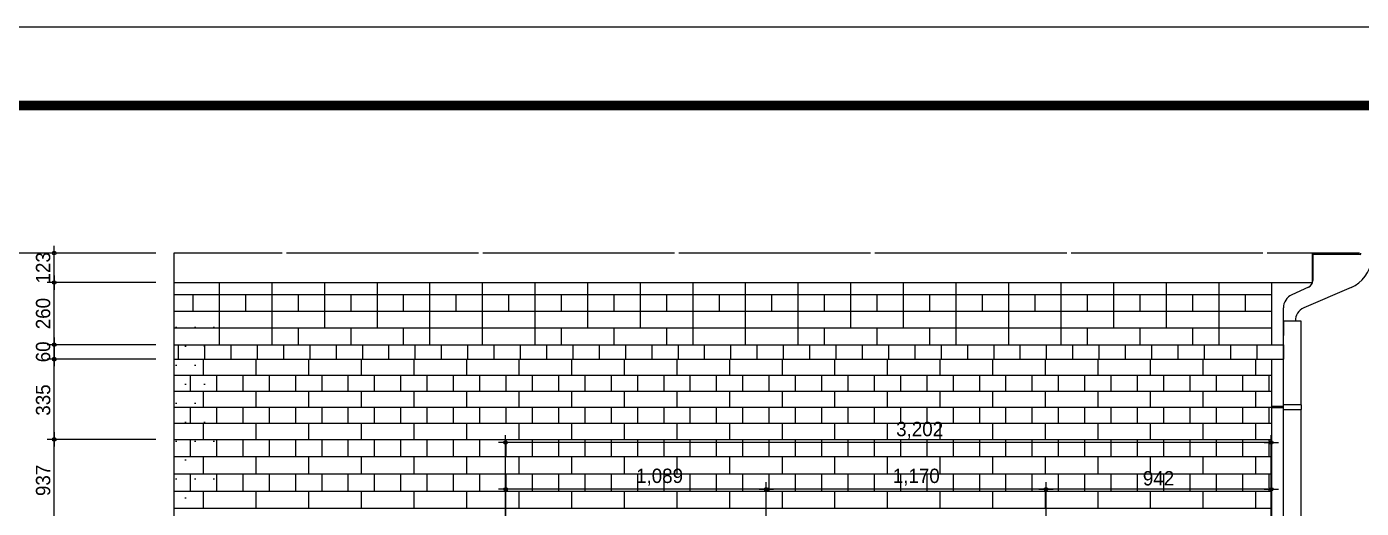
# Model space of a CAD drawing. Extents: x 194806 to 207421, y -159029 to -150119.
# Drawn here: x 197634 to 203214, y -152133 to -150119 of the extents above; entities that cross this region are included whole.
import ezdxf

# ---------------------------------------------------------------- set-up
doc = ezdxf.new("R2010")
doc.units = 0
doc.header["$LTSCALE"] = 50
doc.header["$MEASUREMENT"] = 0
doc.header["$PDMODE"] = 35
doc.header["$PDSIZE"] = -10
doc.layers.get('0').update_dxf_attribs({"linetype": 'CONTINUOUS'})
doc.layers.get('DEFPOINTS').update_dxf_attribs({"linetype": 'CONTINUOUS'})
for name, color, linetype in [('COR', 4, 'CONTINUOUS'), ('DIM', 7, 'CONTINUOUS'), ('ele-3', 6, 'CONTINUOUS'), ('FIN', 5, 'CONTINUOUS'), ('h', 5, 'CONTINUOUS'), ('HAT', 5, 'CONTINUOUS'), ('HATCH', 5, 'CONTINUOUS'), ('W-1', 3, 'CONTINUOUS'), ('WAL', 3, 'CONTINUOUS'), ('WID', 4, 'CONTINUOUS')]:
    doc.layers.add(name, color=color, linetype=linetype)
doc.styles.add('현창', font='HYWULM_0.TTF')
doc.dimstyles.new('ISO-25', dxfattribs={"dimscale": 20, "dimtxt": 4, "dimasz": 1, "dimexe": 2, "dimexo": 5, "dimtad": 1, "dimlunit": 6, "dimtxsty": '현창', "dimblk": 'DIMDOT', "dimcen": 2.5, "dimadec": 0, "dimazin": 0, "dimtfac": 1, "dimtmove": 0, "dimatfit": 3, "dimldrblk": 'DIMDOT', "dimfxl": 1, "dimarcsym": 0})

# ---------------------------------------------------------------- blocks, each defined once
blk = doc.blocks.new('20')
at = {"layer": 'COR', "linetype": 'Continuous', "const_width": 270}
blk.add_lwpolyline([(230424, -2398), (230424, -57398), (308324, -57398), (308324, -2398)], close=True, dxfattribs=at)
at = {"layer": 'HAT'}
blk.add_line((226424, -198), (310524, -198), dxfattribs=at)
blk = doc.blocks.new('DIMDOT')
at = {"linetype": 'Continuous'}
blk.add_line((-2, 0), (2, 0), dxfattribs=at)
for radius in [0.5, 0.25]:
    blk.add_circle((0, 0), radius, dxfattribs=at)
blk = doc.blocks.new('*D2')
at = {"color": 0, "lineweight": -2}
for p, q in [((198173.4, -151065.9), (197718.8, -151065.9)), ((197748.8, -151173.9), (197748.8, -151080.9)), ((198173.4, -151188.9), (197718.8, -151188.9))]:
    blk.add_line(p, q, dxfattribs=at)
at = {"layer": 'DEFPOINTS', "color": 0}
for p in [(197748.8, -151065.9), (198248.4, -151065.9), (198248.4, -151188.9)]:
    blk.add_point(p, dxfattribs=at)
at = {"color": 0, "lineweight": -2, "xscale": 15, "yscale": 15, "zscale": 15}
for p, rotation in [((197748.8, -151065.9), 90), ((197748.8, -151188.9), 270)]:
    blk.add_blockref('DIMDOT', p, dxfattribs=dict(at, rotation=rotation))
at = {"color": 0, "insert": (197702.6, -151127.4), "char_height": 60, "attachment_point": 5, "rotation": 90, "style": '현창'}
blk.add_mtext('123', dxfattribs=at)
blk = doc.blocks.new('*D3')
at = {"color": 0, "lineweight": -2}
for p, q in [((198173.4, -151188.9), (197718.8, -151188.9)), ((197748.8, -151433.9), (197748.8, -151203.9)), ((198173.4, -151448.9), (197718.8, -151448.9))]:
    blk.add_line(p, q, dxfattribs=at)
at = {"layer": 'DEFPOINTS', "color": 0}
for p in [(197748.8, -151188.9), (198248.4, -151188.9), (198248.4, -151448.9)]:
    blk.add_point(p, dxfattribs=at)
at = {"color": 0, "lineweight": -2, "xscale": 15, "yscale": 15, "zscale": 15}
for p, rotation in [((197748.8, -151188.9), 90), ((197748.8, -151448.9), 270)]:
    blk.add_blockref('DIMDOT', p, dxfattribs=dict(at, rotation=rotation))
at = {"color": 0, "insert": (197702.6, -151318.9), "char_height": 60, "attachment_point": 5, "rotation": 90, "style": '현창'}
blk.add_mtext('260', dxfattribs=at)
blk = doc.blocks.new('*D4')
at = {"color": 0, "lineweight": -2}
for p, q in [((198173.4, -151448.9), (197718.8, -151448.9)), ((198173.4, -151508.9), (197718.8, -151508.9)), ((197748.8, -151493.9), (197748.8, -151463.9))]:
    blk.add_line(p, q, dxfattribs=at)
at = {"layer": 'DEFPOINTS', "color": 0}
for p in [(197748.8, -151448.9), (198248.4, -151448.9), (198248.4, -151508.9)]:
    blk.add_point(p, dxfattribs=at)
at = {"color": 0, "lineweight": -2, "xscale": 15, "yscale": 15, "zscale": 15}
for p, rotation in [((197748.8, -151448.9), 90), ((197748.8, -151508.9), 270)]:
    blk.add_blockref('DIMDOT', p, dxfattribs=dict(at, rotation=rotation))
at = {"color": 0, "insert": (197702.6, -151478.9), "char_height": 60, "attachment_point": 5, "rotation": 90, "style": '현창'}
blk.add_mtext('60', dxfattribs=at)
blk = doc.blocks.new('*D5')
at = {"color": 0, "lineweight": -2}
for p, q in [((198173.4, -151509.8), (197718.8, -151509.8)), ((197748.8, -151829.8), (197748.8, -151524.8)), ((198173.4, -151844.8), (197718.8, -151844.8))]:
    blk.add_line(p, q, dxfattribs=at)
at = {"layer": 'DEFPOINTS', "color": 0}
for p in [(197748.8, -151509.8), (198248.4, -151509.8), (198248.4, -151844.8)]:
    blk.add_point(p, dxfattribs=at)
at = {"color": 0, "lineweight": -2, "xscale": 15, "yscale": 15, "zscale": 15}
for p, rotation in [((197748.8, -151509.8), 90), ((197748.8, -151844.8), 270)]:
    blk.add_blockref('DIMDOT', p, dxfattribs=dict(at, rotation=rotation))
at = {"color": 0, "insert": (197702.6, -151680.5), "char_height": 60, "attachment_point": 5, "rotation": 90, "style": '현창'}
blk.add_mtext('335', dxfattribs=at)
blk = doc.blocks.new('*D6')
at = {"color": 0, "lineweight": -2}
for p, q in [((198173.4, -151845.3), (197718.8, -151845.3)), ((197748.8, -152767.3), (197748.8, -151860.3)), ((198173.4, -152782.3), (197718.8, -152782.3))]:
    blk.add_line(p, q, dxfattribs=at)
at = {"layer": 'DEFPOINTS', "color": 0}
for p in [(197748.8, -151845.3), (198248.4, -151845.3), (198248.4, -152782.3)]:
    blk.add_point(p, dxfattribs=at)
at = {"color": 0, "lineweight": -2, "xscale": 15, "yscale": 15, "zscale": 15}
for p, rotation in [((197748.8, -151845.3), 90), ((197748.8, -152782.3), 270)]:
    blk.add_blockref('DIMDOT', p, dxfattribs=dict(at, rotation=rotation))
at = {"color": 0, "insert": (197702.6, -152016.5), "char_height": 60, "attachment_point": 5, "rotation": 90, "style": '현창'}
blk.add_mtext('937', dxfattribs=at)
blk = doc.blocks.new('*D14')
at = {"color": 0, "lineweight": -2}
for p, q in [((200726.2, -152707.3), (200726.2, -152023.8)), ((201881.2, -152053.8), (200741.2, -152053.8)), ((201896.2, -152707.3), (201896.2, -152023.8))]:
    blk.add_line(p, q, dxfattribs=at)
at = {"layer": 'DEFPOINTS', "color": 0}
for p in [(200726.2, -152053.8), (200726.2, -152782.3), (201896.2, -152782.3)]:
    blk.add_point(p, dxfattribs=at)
at = {"color": 0, "lineweight": -2, "xscale": 15, "yscale": 15, "zscale": 15, "rotation": 180}
blk.add_blockref('DIMDOT', (200726.2, -152053.8), dxfattribs=at)
at = {"color": 0, "lineweight": -2, "xscale": 15, "yscale": 15, "zscale": 15}
blk.add_blockref('DIMDOT', (201896.2, -152053.8), dxfattribs=at)
at = {"color": 0, "insert": (201353.5, -152003), "char_height": 60, "attachment_point": 5, "style": '현창'}
blk.add_mtext('1,170', dxfattribs=at)
blk = doc.blocks.new('*D30')
at = {"color": 0, "lineweight": -2}
for p, q in [((199637, -152707.3), (199637, -152023.8)), ((200711, -152053.8), (199652, -152053.8)), ((200726, -152707.3), (200726, -152023.8))]:
    blk.add_line(p, q, dxfattribs=at)
at = {"layer": 'DEFPOINTS', "color": 0}
for p in [(199637, -152053.8), (199637, -152782.3), (200726, -152782.3)]:
    blk.add_point(p, dxfattribs=at)
at = {"color": 0, "lineweight": -2, "xscale": 15, "yscale": 15, "zscale": 15, "rotation": 180}
blk.add_blockref('DIMDOT', (199637, -152053.8), dxfattribs=at)
at = {"color": 0, "lineweight": -2, "xscale": 15, "yscale": 15, "zscale": 15}
blk.add_blockref('DIMDOT', (200726, -152053.8), dxfattribs=at)
at = {"color": 0, "insert": (200280.1, -152003), "char_height": 60, "attachment_point": 5, "style": '현창'}
blk.add_mtext('1,089', dxfattribs=at)
blk = doc.blocks.new('*D31')
at = {"color": 0, "lineweight": -2}
for p, q in [((201896.2, -152707.3), (201896.2, -152023.8)), ((202823.2, -152053.8), (201911.2, -152053.8)), ((202838.2, -152707.3), (202838.2, -152023.8))]:
    blk.add_line(p, q, dxfattribs=at)
at = {"layer": 'DEFPOINTS', "color": 0}
for p in [(201896.2, -152053.8), (201896.2, -152782.3), (202838.2, -152782.3)]:
    blk.add_point(p, dxfattribs=at)
at = {"color": 0, "lineweight": -2, "xscale": 15, "yscale": 15, "zscale": 15, "rotation": 180}
blk.add_blockref('DIMDOT', (201896.2, -152053.8), dxfattribs=at)
at = {"color": 0, "lineweight": -2, "xscale": 15, "yscale": 15, "zscale": 15}
blk.add_blockref('DIMDOT', (202838.2, -152053.8), dxfattribs=at)
at = {"color": 0, "insert": (202366.5, -152008.1), "char_height": 60, "attachment_point": 5, "style": '현창'}
blk.add_mtext('942', dxfattribs=at)
blk = doc.blocks.new('*D48')
at = {"color": 0, "lineweight": -2}
for p, q in [((198173.4, -151065.9), (197420, -151065.9)), ((197450, -157849.9), (197450, -151080.9)), ((198474.8, -157864.9), (197420, -157864.9))]:
    blk.add_line(p, q, dxfattribs=at)
at = {"layer": 'DEFPOINTS', "color": 0}
for p in [(197450, -151065.9), (198248.4, -151065.9), (198549.8, -157864.9)]:
    blk.add_point(p, dxfattribs=at)
at = {"color": 0, "lineweight": -2, "xscale": 15, "yscale": 15, "zscale": 15}
for p, rotation in [((197450, -151065.9), 90), ((197450, -157864.9), 270)]:
    blk.add_blockref('DIMDOT', p, dxfattribs=dict(at, rotation=rotation))
at = {"color": 0, "insert": (197399.1, -154465.5), "char_height": 60, "attachment_point": 5, "rotation": 90, "style": '현창'}
blk.add_mtext('6,799', dxfattribs=at)
blk = doc.blocks.new('*D49')
at = {"color": 0, "lineweight": -2}
for p, q in [((199636.2, -152707.3), (199636.2, -151828)), ((202838.2, -152707.3), (202838.2, -151828)), ((202823.2, -151858), (199651.2, -151858))]:
    blk.add_line(p, q, dxfattribs=at)
at = {"layer": 'DEFPOINTS', "color": 0}
for p in [(199636.2, -151858), (199636.2, -152782.3), (202838.2, -152782.3)]:
    blk.add_point(p, dxfattribs=at)
at = {"color": 0, "lineweight": -2, "xscale": 15, "yscale": 15, "zscale": 15, "rotation": 180}
blk.add_blockref('DIMDOT', (199636.2, -151858), dxfattribs=at)
at = {"color": 0, "lineweight": -2, "xscale": 15, "yscale": 15, "zscale": 15}
blk.add_blockref('DIMDOT', (202838.2, -151858), dxfattribs=at)
at = {"color": 0, "insert": (201367.6, -151807.2), "char_height": 60, "attachment_point": 5, "style": '현창'}
blk.add_mtext('3,202', dxfattribs=at)

msp = doc.modelspace()

# ---------------------------------------------------------------- hatches: boundary and pattern name
at = {"layer": 'FIN'}
h = msp.add_hatch(dxfattribs=at)
h.set_pattern_fill('DOTS', color=256, scale=50, style=0)
h.set_pattern_definition([(0, (128368.4, 535456.28), (39.6875, 79.375), [0, -79.375])])
h.paths.add_polyline_path([(198538.651, -152710.157), (198373.651, -152710.157), (198373.651, -152638.048), (198318.651, -152638.048), (198318.651, -152565.938), (198373.651, -152565.938), (198373.651, -152493.829), (198318.651, -152493.829), (198318.651, -152421.719), (198373.651, -152421.719), (198373.651, -152349.61), (198318.651, -152349.61), (198318.651, -152277.501), (198226.151, -152277.501), (198226.151, -152205.391), (198318.651, -152205.391), (198318.651, -152133.282), (198226.151, -152133.282), (198226.151, -152061.173), (198226.151, -151989.063), (198226.151, -151916.954), (198226.151, -151844.844), (198226.151, -151777.652), (198226.151, -151349.928), (198218.651, -151349.928), (198221.592, -151308.881), (198328.651, -151308.881), (198438.651, -151308.881), (198438.651, -151378.881), (198438.651, -151448.881), (198378.651, -151448.881), (198378.651, -151508.881), (198373.651, -151508.881), (198373.651, -151576.074), (198428.651, -151576.074), (198428.651, -151643.266), (198373.651, -151643.266), (198373.651, -151710.459), (198428.651, -151710.459), (198428.651, -151777.652), (198373.651, -151777.652), (198373.651, -151844.844), (198428.651, -151844.844), (198428.651, -151916.954), (198373.651, -151916.954), (198373.651, -151989.063), (198428.651, -151989.063), (198428.651, -152061.173), (198373.651, -152061.173), (198373.651, -152133.282), (198428.651, -152133.282), (198428.651, -152205.391), (198538.651, -152205.391), (198593.651, -152205.391), (198593.651, -152277.501), (198538.651, -152277.501), (198538.651, -152349.61), (198593.651, -152349.61), (198593.651, -152421.719), (198538.651, -152421.719), (198538.651, -152493.829), (198593.651, -152493.829), (198593.651, -152565.938), (198538.651, -152565.938), (198538.651, -152638.048), (198593.651, -152638.048), (198593.651, -152710.157)])

# ---------------------------------------------------------------- linework, layer by layer
at = {"layer": 'DIM'}
msp.add_lwpolyline([(198248.391, -151065.57), (198248.391, -154566.874), (198148.391, -154606.874), (198348.391, -154606.874), (198248.391, -154646.874), (198248.391, -157996.25)], dxfattribs=at)
at = {"layer": 'ele-3'}
for p, q in [((198248.391, -151576.074), (202838.651, -151576.074)), ((198248.391, -151643.266), (202838.651, -151643.266)), ((198248.391, -151710.459), (202838.651, -151710.459)), ((198248.391, -151777.652), (202838.651, -151777.652)), ((198248.391, -151844.844), (202838.651, -151844.844))]:
    msp.add_line(p, q, dxfattribs=at)
for points in [[(198268.651, -151508.881), (198268.651, -151448.881)], [(198378.651, -151508.881), (198378.651, -151448.881)], [(198488.651, -151508.881), (198488.651, -151448.881)], [(198598.651, -151508.881), (198598.651, -151448.881)], [(198708.651, -151508.881), (198708.651, -151448.881)], [(198818.651, -151508.881), (198818.651, -151448.881)], [(198928.651, -151508.881), (198928.651, -151448.881)], [(199038.651, -151508.881), (199038.651, -151448.881)], [(199148.651, -151508.881), (199148.651, -151448.881)], [(199258.651, -151508.881), (199258.651, -151448.881)], [(199368.651, -151508.881), (199368.651, -151448.881)], [(199478.651, -151508.881), (199478.651, -151448.881)], [(199588.651, -151508.881), (199588.651, -151448.881)], [(199698.651, -151508.881), (199698.651, -151448.881)], [(199808.651, -151508.881), (199808.651, -151448.881)], [(199918.651, -151508.881), (199918.651, -151448.881)], [(200028.651, -151508.881), (200028.651, -151448.881)], [(200138.651, -151508.881), (200138.651, -151448.881)], [(200248.651, -151508.881), (200248.651, -151448.881)], [(200358.651, -151508.881), (200358.651, -151448.881)], [(200468.651, -151508.881), (200468.651, -151448.881)], [(200578.651, -151508.881), (200578.651, -151448.881)], [(200688.651, -151508.881), (200688.651, -151448.881)], [(200798.651, -151508.881), (200798.651, -151448.881)], [(200908.651, -151508.881), (200908.651, -151448.881)], [(201018.651, -151508.881), (201018.651, -151448.881)], [(201128.651, -151508.881), (201128.651, -151448.881)], [(201238.651, -151508.881), (201238.651, -151448.881)], [(201348.651, -151508.881), (201348.651, -151448.881)], [(201458.651, -151508.881), (201458.651, -151448.881)], [(201568.651, -151508.881), (201568.651, -151448.881)], [(201678.651, -151508.881), (201678.651, -151448.881)], [(201788.651, -151508.881), (201788.651, -151448.881)], [(201898.651, -151508.881), (201898.651, -151448.881)], [(202008.651, -151508.881), (202008.651, -151448.881)], [(202118.651, -151508.881), (202118.651, -151448.881)], [(202228.651, -151508.881), (202228.651, -151448.881)], [(202338.651, -151508.881), (202338.651, -151448.881)], [(202448.651, -151508.881), (202448.651, -151448.881)], [(202558.651, -151508.881), (202558.651, -151448.881)], [(202668.651, -151508.881), (202668.651, -151448.881)], [(202778.651, -151508.881), (202778.651, -151448.881)], [(198373.651, -151576.074), (198373.651, -151508.881)], [(198593.651, -151576.074), (198593.651, -151508.881)], [(198813.651, -151576.074), (198813.651, -151508.881)], [(199033.651, -151576.074), (199033.651, -151508.881)], [(199253.651, -151576.074), (199253.651, -151508.881)], [(199473.651, -151576.074), (199473.651, -151508.881)], [(199693.651, -151576.074), (199693.651, -151508.881)], [(199913.651, -151576.074), (199913.651, -151508.881)], [(200133.651, -151576.074), (200133.651, -151508.881)], [(200353.651, -151576.074), (200353.651, -151508.881)], [(200573.651, -151576.074), (200573.651, -151508.881)], [(200793.651, -151576.074), (200793.651, -151508.881)], [(201013.651, -151576.074), (201013.651, -151508.881)], [(201233.651, -151576.074), (201233.651, -151508.881)], [(201453.651, -151576.074), (201453.651, -151508.881)], [(201673.651, -151576.074), (201673.651, -151508.881)], [(201893.651, -151576.074), (201893.651, -151508.881)], [(202113.651, -151576.074), (202113.651, -151508.881)], [(202333.651, -151576.074), (202333.651, -151508.881)], [(202553.651, -151576.074), (202553.651, -151508.881)], [(202773.651, -151576.074), (202773.651, -151508.881)], [(198318.651, -151643.266), (198318.651, -151576.074)], [(198428.651, -151643.266), (198428.651, -151576.074)], [(198538.651, -151643.266), (198538.651, -151576.074)], [(198648.651, -151643.266), (198648.651, -151576.074)], [(198758.651, -151643.266), (198758.651, -151576.074)], [(198868.651, -151643.266), (198868.651, -151576.074)], [(198978.651, -151643.266), (198978.651, -151576.074)], [(199088.651, -151643.266), (199088.651, -151576.074)], [(199198.651, -151643.266), (199198.651, -151576.074)], [(199308.651, -151643.266), (199308.651, -151576.074)], [(199418.651, -151643.266), (199418.651, -151576.074)], [(199528.651, -151643.266), (199528.651, -151576.074)], [(199638.651, -151643.266), (199638.651, -151576.074)], [(199748.651, -151643.266), (199748.651, -151576.074)], [(199858.651, -151643.266), (199858.651, -151576.074)], [(199968.651, -151643.266), (199968.651, -151576.074)], [(200078.651, -151643.266), (200078.651, -151576.074)], [(200188.651, -151643.266), (200188.651, -151576.074)], [(200298.651, -151643.266), (200298.651, -151576.074)], [(200408.651, -151643.266), (200408.651, -151576.074)], [(200518.651, -151643.266), (200518.651, -151576.074)], [(200628.651, -151643.266), (200628.651, -151576.074)], [(200738.651, -151643.266), (200738.651, -151576.074)], [(200848.651, -151643.266), (200848.651, -151576.074)], [(200958.651, -151643.266), (200958.651, -151576.074)], [(201068.651, -151643.266), (201068.651, -151576.074)], [(201178.651, -151643.266), (201178.651, -151576.074)], [(201288.651, -151643.266), (201288.651, -151576.074)], [(201398.651, -151643.266), (201398.651, -151576.074)], [(201508.651, -151643.266), (201508.651, -151576.074)], [(201618.651, -151643.266), (201618.651, -151576.074)], [(201728.651, -151643.266), (201728.651, -151576.074)], [(201838.651, -151643.266), (201838.651, -151576.074)], [(201948.651, -151643.266), (201948.651, -151576.074)], [(202058.651, -151643.266), (202058.651, -151576.074)], [(202168.651, -151643.266), (202168.651, -151576.074)], [(202278.651, -151643.266), (202278.651, -151576.074)], [(202388.651, -151643.266), (202388.651, -151576.074)], [(202498.651, -151643.266), (202498.651, -151576.074)], [(202608.651, -151643.266), (202608.651, -151576.074)], [(202718.651, -151643.266), (202718.651, -151576.074)], [(202828.651, -151643.266), (202828.651, -151576.074)], [(198373.651, -151710.459), (198373.651, -151643.266)], [(198593.651, -151710.459), (198593.651, -151643.266)], [(198813.651, -151710.459), (198813.651, -151643.266)], [(199033.651, -151710.459), (199033.651, -151643.266)], [(199253.651, -151710.459), (199253.651, -151643.266)], [(199473.651, -151710.459), (199473.651, -151643.266)], [(199693.651, -151710.459), (199693.651, -151643.266)], [(199913.651, -151710.459), (199913.651, -151643.266)], [(200133.651, -151710.459), (200133.651, -151643.266)], [(200353.651, -151710.459), (200353.651, -151643.266)], [(200573.651, -151710.459), (200573.651, -151643.266)], [(200793.651, -151710.459), (200793.651, -151643.266)], [(201013.651, -151710.459), (201013.651, -151643.266)], [(201233.651, -151710.459), (201233.651, -151643.266)], [(201453.651, -151710.459), (201453.651, -151643.266)], [(201673.651, -151710.459), (201673.651, -151643.266)], [(201893.651, -151710.459), (201893.651, -151643.266)], [(202113.651, -151710.459), (202113.651, -151643.266)], [(202333.651, -151710.459), (202333.651, -151643.266)], [(202553.651, -151710.459), (202553.651, -151643.266)], [(202773.651, -151710.459), (202773.651, -151643.266)], [(198318.651, -151777.652), (198318.651, -151710.459)], [(198428.651, -151777.652), (198428.651, -151710.459)], [(198538.651, -151777.652), (198538.651, -151710.459)], [(198648.651, -151777.652), (198648.651, -151710.459)], [(198758.651, -151777.652), (198758.651, -151710.459)], [(198868.651, -151777.652), (198868.651, -151710.459)], [(198978.651, -151777.652), (198978.651, -151710.459)], [(199088.651, -151777.652), (199088.651, -151710.459)], [(199198.651, -151777.652), (199198.651, -151710.459)], [(199308.651, -151777.652), (199308.651, -151710.459)], [(199418.651, -151777.652), (199418.651, -151710.459)], [(199528.651, -151777.652), (199528.651, -151710.459)], [(199638.651, -151777.652), (199638.651, -151710.459)], [(199748.651, -151777.652), (199748.651, -151710.459)], [(199858.651, -151777.652), (199858.651, -151710.459)], [(199968.651, -151777.652), (199968.651, -151710.459)], [(200078.651, -151777.652), (200078.651, -151710.459)], [(200188.651, -151777.652), (200188.651, -151710.459)], [(200298.651, -151777.652), (200298.651, -151710.459)], [(200408.651, -151777.652), (200408.651, -151710.459)], [(200518.651, -151777.652), (200518.651, -151710.459)], [(200628.651, -151777.652), (200628.651, -151710.459)], [(200738.651, -151777.652), (200738.651, -151710.459)], [(200848.651, -151777.652), (200848.651, -151710.459)], [(200958.651, -151777.652), (200958.651, -151710.459)], [(201068.651, -151777.652), (201068.651, -151710.459)], [(201178.651, -151777.652), (201178.651, -151710.459)], [(201288.651, -151777.652), (201288.651, -151710.459)], [(201398.651, -151777.652), (201398.651, -151710.459)], [(201508.651, -151777.652), (201508.651, -151710.459)], [(201618.651, -151777.652), (201618.651, -151710.459)], [(201728.651, -151777.652), (201728.651, -151710.459)], [(201838.651, -151777.652), (201838.651, -151710.459)], [(201948.651, -151777.652), (201948.651, -151710.459)], [(202058.651, -151777.652), (202058.651, -151710.459)], [(202168.651, -151777.652), (202168.651, -151710.459)], [(202278.651, -151777.652), (202278.651, -151710.459)], [(202388.651, -151777.652), (202388.651, -151710.459)], [(202498.651, -151777.652), (202498.651, -151710.459)], [(202608.651, -151777.652), (202608.651, -151710.459)], [(202718.651, -151777.652), (202718.651, -151710.459)], [(202828.651, -151777.652), (202828.651, -151710.459)], [(198373.651, -151844.844), (198373.651, -151777.652)], [(198593.651, -151844.844), (198593.651, -151777.652)], [(198813.651, -151844.844), (198813.651, -151777.652)], [(199033.651, -151844.844), (199033.651, -151777.652)], [(199253.651, -151844.844), (199253.651, -151777.652)], [(199473.651, -151844.844), (199473.651, -151777.652)], [(199693.651, -151844.844), (199693.651, -151777.652)], [(199913.651, -151844.844), (199913.651, -151777.652)], [(200133.651, -151844.844), (200133.651, -151777.652)], [(200353.651, -151844.844), (200353.651, -151777.652)], [(200573.651, -151844.844), (200573.651, -151777.652)], [(200793.651, -151844.844), (200793.651, -151777.652)], [(201013.651, -151844.844), (201013.651, -151777.652)], [(201233.651, -151844.844), (201233.651, -151777.652)], [(201453.651, -151844.844), (201453.651, -151777.652)], [(201673.651, -151844.844), (201673.651, -151777.652)], [(201893.651, -151844.844), (201893.651, -151777.652)], [(202113.651, -151844.844), (202113.651, -151777.652)], [(202333.651, -151844.844), (202333.651, -151777.652)], [(202553.651, -151844.844), (202553.651, -151777.652)], [(202773.651, -151844.844), (202773.651, -151777.652)]]:
    msp.add_lwpolyline(points, dxfattribs=at)
at = {"layer": 'h'}
for p, q in [((198248.391, -151238.881), (202838.651, -151238.881)), ((198248.391, -151308.881), (202838.651, -151308.881)), ((198248.391, -151378.881), (202838.651, -151378.881)), ((198248.391, -151916.954), (202838.651, -151916.954)), ((198248.391, -151989.063), (202838.651, -151989.063)), ((198248.391, -152061.173), (202838.651, -152061.173)), ((198248.391, -152133.282), (202838.651, -152133.282))]:
    msp.add_line(p, q, dxfattribs=at)
for points in [[(198438.651, -151188.881), (198438.651, -151238.881)], [(198658.651, -151188.881), (198658.651, -151238.881)], [(198878.651, -151188.881), (198878.651, -151238.881)], [(199098.651, -151188.881), (199098.651, -151238.881)], [(199318.651, -151188.881), (199318.651, -151238.881)], [(199538.651, -151188.881), (199538.651, -151238.881)], [(199758.651, -151188.881), (199758.651, -151238.881)], [(199978.651, -151188.881), (199978.651, -151238.881)], [(200198.651, -151188.881), (200198.651, -151238.881)], [(200418.651, -151188.881), (200418.651, -151238.881)], [(200638.651, -151188.881), (200638.651, -151238.881)], [(200858.651, -151188.881), (200858.651, -151238.881)], [(201078.651, -151188.881), (201078.651, -151238.881)], [(201298.651, -151188.881), (201298.651, -151238.881)], [(201518.651, -151188.881), (201518.651, -151238.881)], [(201738.651, -151188.881), (201738.651, -151238.881)], [(201958.651, -151188.881), (201958.651, -151238.881)], [(202178.651, -151188.881), (202178.651, -151238.881)], [(202398.651, -151188.881), (202398.651, -151238.881)], [(202618.651, -151188.881), (202618.651, -151238.881)], [(198328.651, -151238.881), (198328.651, -151308.881)], [(198438.651, -151238.881), (198438.651, -151308.881)], [(198548.651, -151238.881), (198548.651, -151308.881)], [(198658.651, -151238.881), (198658.651, -151308.881)], [(198768.651, -151238.881), (198768.651, -151308.881)], [(198878.651, -151238.881), (198878.651, -151308.881)], [(198988.651, -151238.881), (198988.651, -151308.881)], [(199098.651, -151238.881), (199098.651, -151308.881)], [(199208.651, -151238.881), (199208.651, -151308.881)], [(199318.651, -151238.881), (199318.651, -151308.881)], [(199428.651, -151238.881), (199428.651, -151308.881)], [(199538.651, -151238.881), (199538.651, -151308.881)], [(199648.651, -151238.881), (199648.651, -151308.881)], [(199758.651, -151238.881), (199758.651, -151308.881)], [(199868.651, -151238.881), (199868.651, -151308.881)], [(199978.651, -151238.881), (199978.651, -151308.881)], [(200088.651, -151238.881), (200088.651, -151308.881)], [(200198.651, -151238.881), (200198.651, -151308.881)], [(200308.651, -151238.881), (200308.651, -151308.881)], [(200418.651, -151238.881), (200418.651, -151308.881)], [(200528.651, -151238.881), (200528.651, -151308.881)], [(200638.651, -151238.881), (200638.651, -151308.881)], [(200748.651, -151238.881), (200748.651, -151308.881)], [(200858.651, -151238.881), (200858.651, -151308.881)], [(200968.651, -151238.881), (200968.651, -151308.881)], [(201078.651, -151238.881), (201078.651, -151308.881)], [(201188.651, -151238.881), (201188.651, -151308.881)], [(201298.651, -151238.881), (201298.651, -151308.881)], [(201408.651, -151238.881), (201408.651, -151308.881)], [(201518.651, -151238.881), (201518.651, -151308.881)], [(201628.651, -151238.881), (201628.651, -151308.881)], [(201738.651, -151238.881), (201738.651, -151308.881)], [(201848.651, -151238.881), (201848.651, -151308.881)], [(201958.651, -151238.881), (201958.651, -151308.881)], [(202068.651, -151238.881), (202068.651, -151308.881)], [(202178.651, -151238.881), (202178.651, -151308.881)], [(202288.651, -151238.881), (202288.651, -151308.881)], [(202398.651, -151238.881), (202398.651, -151308.881)], [(202508.651, -151238.881), (202508.651, -151308.881)], [(202618.651, -151238.881), (202618.651, -151308.881)], [(202728.651, -151238.881), (202728.651, -151308.881)], [(198438.651, -151308.881), (198438.651, -151378.881)], [(198658.651, -151308.881), (198658.651, -151378.881)], [(198878.651, -151308.881), (198878.651, -151378.881)], [(199098.651, -151308.881), (199098.651, -151378.881)], [(199318.651, -151308.881), (199318.651, -151378.881)], [(199538.651, -151308.881), (199538.651, -151378.881)], [(199758.651, -151308.881), (199758.651, -151378.881)], [(199978.651, -151308.881), (199978.651, -151378.881)], [(200198.651, -151308.881), (200198.651, -151378.881)], [(200418.651, -151308.881), (200418.651, -151378.881)], [(200638.651, -151308.881), (200638.651, -151378.881)], [(200858.651, -151308.881), (200858.651, -151378.881)], [(201078.651, -151308.881), (201078.651, -151378.881)], [(201298.651, -151308.881), (201298.651, -151378.881)], [(201518.651, -151308.881), (201518.651, -151378.881)], [(201738.651, -151308.881), (201738.651, -151378.881)], [(201958.651, -151308.881), (201958.651, -151378.881)], [(202178.651, -151308.881), (202178.651, -151378.881)], [(202398.651, -151308.881), (202398.651, -151378.881)], [(202618.651, -151308.881), (202618.651, -151378.881)], [(198438.651, -151378.881), (198438.651, -151448.881)], [(198658.651, -151378.881), (198658.651, -151448.881)], [(198768.651, -151378.881), (198768.651, -151448.881)], [(198988.651, -151378.881), (198988.651, -151448.881)], [(199208.651, -151378.881), (199208.651, -151448.881)], [(199318.651, -151378.881), (199318.651, -151448.881)], [(199538.651, -151378.881), (199538.651, -151448.881)], [(199758.651, -151378.881), (199758.651, -151448.881)], [(199868.651, -151378.881), (199868.651, -151448.881)], [(200088.651, -151378.881), (200088.651, -151448.881)], [(200308.651, -151378.881), (200308.651, -151448.881)], [(200418.651, -151378.881), (200418.651, -151448.881)], [(200638.651, -151378.881), (200638.651, -151448.881)], [(200858.651, -151378.881), (200858.651, -151448.881)], [(200968.651, -151378.881), (200968.651, -151448.881)], [(201188.651, -151378.881), (201188.651, -151448.881)], [(201408.651, -151378.881), (201408.651, -151448.881)], [(201518.651, -151378.881), (201518.651, -151448.881)], [(201738.651, -151378.881), (201738.651, -151448.881)], [(201958.651, -151378.881), (201958.651, -151448.881)], [(202068.651, -151378.881), (202068.651, -151448.881)], [(202288.651, -151378.881), (202288.651, -151448.881)], [(202508.651, -151378.881), (202508.651, -151448.881)], [(202618.651, -151378.881), (202618.651, -151448.881)], [(202838.651, -151508.881), (202838.651, -157603.881)], [(198318.651, -151916.954), (198318.651, -151844.844)], [(198428.651, -151916.954), (198428.651, -151844.844)], [(198538.651, -151916.954), (198538.651, -151844.844)], [(198648.651, -151916.954), (198648.651, -151844.844)], [(198758.651, -151916.954), (198758.651, -151844.844)], [(198868.651, -151916.954), (198868.651, -151844.844)], [(198978.651, -151916.954), (198978.651, -151844.844)], [(199088.651, -151916.954), (199088.651, -151844.844)], [(199198.651, -151916.954), (199198.651, -151844.844)], [(199308.651, -151916.954), (199308.651, -151844.844)], [(199418.651, -151916.954), (199418.651, -151844.844)], [(199528.651, -151916.954), (199528.651, -151844.844)], [(199638.651, -151916.954), (199638.651, -151844.844)], [(199748.651, -151916.954), (199748.651, -151844.844)], [(199858.651, -151916.954), (199858.651, -151844.844)], [(199968.651, -151916.954), (199968.651, -151844.844)], [(200078.651, -151916.954), (200078.651, -151844.844)], [(200188.651, -151916.954), (200188.651, -151844.844)], [(200298.651, -151916.954), (200298.651, -151844.844)], [(200408.651, -151916.954), (200408.651, -151844.844)], [(200518.651, -151916.954), (200518.651, -151844.844)], [(200628.651, -151916.954), (200628.651, -151844.844)], [(200738.651, -151916.954), (200738.651, -151844.844)], [(200848.651, -151916.954), (200848.651, -151844.844)], [(200958.651, -151916.954), (200958.651, -151844.844)], [(201068.651, -151916.954), (201068.651, -151844.844)], [(201178.651, -151916.954), (201178.651, -151844.844)], [(201288.651, -151916.954), (201288.651, -151844.844)], [(201398.651, -151916.954), (201398.651, -151844.844)], [(201508.651, -151916.954), (201508.651, -151844.844)], [(201618.651, -151916.954), (201618.651, -151844.844)], [(201728.651, -151916.954), (201728.651, -151844.844)], [(201838.651, -151916.954), (201838.651, -151844.844)], [(201948.651, -151916.954), (201948.651, -151844.844)], [(202058.651, -151916.954), (202058.651, -151844.844)], [(202168.651, -151916.954), (202168.651, -151844.844)], [(202278.651, -151916.954), (202278.651, -151844.844)], [(202388.651, -151916.954), (202388.651, -151844.844)], [(202498.651, -151916.954), (202498.651, -151844.844)], [(202608.651, -151916.954), (202608.651, -151844.844)], [(202718.651, -151916.954), (202718.651, -151844.844)], [(202828.651, -151916.954), (202828.651, -151844.844)], [(198373.651, -151989.063), (198373.651, -151916.954)], [(198593.651, -151989.063), (198593.651, -151916.954)], [(198813.651, -151989.063), (198813.651, -151916.954)], [(199033.651, -151989.063), (199033.651, -151916.954)], [(199253.651, -151989.063), (199253.651, -151916.954)], [(199473.651, -151989.063), (199473.651, -151916.954)], [(199693.651, -151989.063), (199693.651, -151916.954)], [(199913.651, -151989.063), (199913.651, -151916.954)], [(200133.651, -151989.063), (200133.651, -151916.954)], [(200353.651, -151989.063), (200353.651, -151916.954)], [(200573.651, -151989.063), (200573.651, -151916.954)], [(200793.651, -151989.063), (200793.651, -151916.954)], [(201013.651, -151989.063), (201013.651, -151916.954)], [(201233.651, -151989.063), (201233.651, -151916.954)], [(201453.651, -151989.063), (201453.651, -151916.954)], [(201673.651, -151989.063), (201673.651, -151916.954)], [(201893.651, -151989.063), (201893.651, -151916.954)], [(202113.651, -151989.063), (202113.651, -151916.954)], [(202333.651, -151989.063), (202333.651, -151916.954)], [(202553.651, -151989.063), (202553.651, -151916.954)], [(202773.651, -151989.063), (202773.651, -151916.954)], [(198318.651, -152061.173), (198318.651, -151989.063)], [(198428.651, -152061.173), (198428.651, -151989.063)], [(198538.651, -152061.173), (198538.651, -151989.063)], [(198648.651, -152061.173), (198648.651, -151989.063)], [(198758.651, -152061.173), (198758.651, -151989.063)], [(198868.651, -152061.173), (198868.651, -151989.063)], [(198978.651, -152061.173), (198978.651, -151989.063)], [(199088.651, -152061.173), (199088.651, -151989.063)], [(199198.651, -152061.173), (199198.651, -151989.063)], [(199308.651, -152061.173), (199308.651, -151989.063)], [(199418.651, -152061.173), (199418.651, -151989.063)], [(199528.651, -152061.173), (199528.651, -151989.063)], [(199638.651, -152061.173), (199638.651, -151989.063)], [(199748.651, -152061.173), (199748.651, -151989.063)], [(199858.651, -152061.173), (199858.651, -151989.063)], [(199968.651, -152061.173), (199968.651, -151989.063)], [(200078.651, -152061.173), (200078.651, -151989.063)], [(200188.651, -152061.173), (200188.651, -151989.063)], [(200298.651, -152061.173), (200298.651, -151989.063)], [(200408.651, -152061.173), (200408.651, -151989.063)], [(200518.651, -152061.173), (200518.651, -151989.063)], [(200628.651, -152061.173), (200628.651, -151989.063)], [(200738.651, -152061.173), (200738.651, -151989.063)], [(200848.651, -152061.173), (200848.651, -151989.063)], [(200958.651, -152061.173), (200958.651, -151989.063)], [(201068.651, -152061.173), (201068.651, -151989.063)], [(201178.651, -152061.173), (201178.651, -151989.063)], [(201288.651, -152061.173), (201288.651, -151989.063)], [(201398.651, -152061.173), (201398.651, -151989.063)], [(201508.651, -152061.173), (201508.651, -151989.063)], [(201618.651, -152061.173), (201618.651, -151989.063)], [(201728.651, -152061.173), (201728.651, -151989.063)], [(201838.651, -152061.173), (201838.651, -151989.063)], [(201948.651, -152061.173), (201948.651, -151989.063)], [(202058.651, -152061.173), (202058.651, -151989.063)], [(202168.651, -152061.173), (202168.651, -151989.063)], [(202278.651, -152061.173), (202278.651, -151989.063)], [(202388.651, -152061.173), (202388.651, -151989.063)], [(202498.651, -152061.173), (202498.651, -151989.063)], [(202608.651, -152061.173), (202608.651, -151989.063)], [(202718.651, -152061.173), (202718.651, -151989.063)], [(202828.651, -152061.173), (202828.651, -151989.063)], [(198373.651, -152133.282), (198373.651, -152061.173)], [(198593.651, -152133.282), (198593.651, -152061.173)], [(198813.651, -152133.282), (198813.651, -152061.173)], [(199033.651, -152133.282), (199033.651, -152061.173)], [(199253.651, -152133.282), (199253.651, -152061.173)], [(199473.651, -152133.282), (199473.651, -152061.173)], [(199693.651, -152133.282), (199693.651, -152061.173)], [(199913.651, -152133.282), (199913.651, -152061.173)], [(200133.651, -152133.282), (200133.651, -152061.173)], [(200353.651, -152133.282), (200353.651, -152061.173)], [(200573.651, -152133.282), (200573.651, -152061.173)], [(200793.651, -152133.282), (200793.651, -152061.173)], [(201013.651, -152133.282), (201013.651, -152061.173)], [(201233.651, -152133.282), (201233.651, -152061.173)], [(201453.651, -152133.282), (201453.651, -152061.173)], [(201673.651, -152133.282), (201673.651, -152061.173)], [(201893.651, -152133.282), (201893.651, -152061.173)], [(202113.651, -152133.282), (202113.651, -152061.173)], [(202333.651, -152133.282), (202333.651, -152061.173)], [(202553.651, -152133.282), (202553.651, -152061.173)], [(202773.651, -152133.282), (202773.651, -152061.173)]]:
    msp.add_lwpolyline(points, dxfattribs=at)
at = {"layer": 'HATCH'}
for p, q in [((203212.831, -151068.77), (203213.044, -151065.57)), ((203209.837, -151071.57), (203008.651, -151071.57)), ((203011.651, -151071.57), (203011.651, -151181.015)), ((202994.032, -151208.341), (202923.889, -151240.122)), ((203172.422, -151209.853), (202973.889, -151295.276)), ((202888.651, -151700.459), (202888.651, -151294.774)), ((202888.651, -151349.928), (202888.651, -151409.928)), ((202963.651, -151349.928), (202888.651, -151349.928)), ((202963.651, -151700.459), (202963.651, -151349.928)), ((202887.651, -151707.959), (202838.651, -151707.959)), ((202887.651, -151712.959), (202838.651, -151712.959)), ((202888.651, -152502.377), (202888.651, -151720.459)), ((202963.651, -152502.377), (202963.651, -151720.459))]:
    msp.add_line(p, q, dxfattribs=at)
msp.add_lwpolyline([(202964.651, -151700.459), (202887.651, -151700.459), (202887.651, -151720.459), (202964.651, -151720.459)], close=True, dxfattribs=at)
for centre, radius, start, end in [((203209.837, -151068.57), 3, 270, 356.185925), ((203110.516, -151073.224), 150, 294.37489, 352.095365), ((202981.651, -151181.015), 30, 294.37489, 0), ((202948.651, -151294.774), 60, 114.37489, 180), ((202998.651, -151349.928), 60, 114.37489, 180)]:
    msp.add_arc(centre, radius, start, end, dxfattribs=at)
at = {"layer": 'W-1'}
for p, q in [((198248.391, -151448.881), (202888.651, -151448.881)), ((202888.651, -151448.881), (202888.651, -151508.881)), ((198248.391, -151508.881), (202888.651, -151508.881))]:
    msp.add_line(p, q, dxfattribs=at)
msp.add_lwpolyline([(202838.651, -151188.881), (202838.651, -151448.881)], dxfattribs=at)
at = {"layer": 'WID'}
for p, q in [((198702.651, -151065.57), (198248.391, -151065.57)), ((199522.651, -151065.57), (198720.651, -151065.57)), ((200342.651, -151065.57), (199540.651, -151065.57)), ((201162.651, -151065.57), (200360.651, -151065.57)), ((201982.651, -151065.57), (201180.651, -151065.57)), ((202802.651, -151065.57), (202000.651, -151065.57)), ((203014.651, -151065.57), (202820.651, -151065.57)), ((203008.651, -151065.57), (203008.651, -151188.881)), ((203207.031, -151065.57), (203014.651, -151065.57)), ((198248.391, -151188.881), (202838.651, -151188.881)), ((202838.651, -151188.881), (203008.651, -151188.881))]:
    msp.add_line(p, q, dxfattribs=at)

# ---------------------------------------------------------------- block references
at = {"layer": 'WAL', "xscale": 0.1500000000232831, "yscale": 0.1500000000232831, "zscale": 0.15}
msp.add_blockref('20', (160842.234, -150089.181), dxfattribs=at)

# ---------------------------------------------------------------- dimensions: what is measured, and where the dimension line sits
for base, p1, p2, angle, picture, middle in [((197449.963, -151065.88), (198549.794, -157864.88), (198248.391, -151065.88), 90, '*D48', (197449.963, -154465.53)), ((197748.818, -151065.88), (198248.391, -151188.881), (198248.391, -151065.88), 90, '*D2', (197748.818, -151127.381)), ((197748.818, -151188.881), (198248.391, -151448.881), (198248.391, -151188.881), 90, '*D3', (197748.818, -151318.881)), ((197748.818, -151448.881), (198248.391, -151508.881), (198248.391, -151448.881), 90, '*D4', (197748.818, -151478.881)), ((197748.818, -151509.841), (198248.391, -151844.844), (198248.391, -151509.841), 90, '*D5', (197748.818, -151680.504)), ((199636.191, -151858.028), (202838.191, -152782.266), (199636.191, -152782.266), 180, '*D49', (201367.562, -151858.028)), ((197748.818, -151845.264), (198248.391, -152782.266), (198248.391, -151845.264), 90, '*D6', (197748.818, -152016.467)), ((199637.031, -152053.815), (200726.032, -152782.266), (199637.031, -152782.266), 180, '*D30', (200280.054, -152053.815)), ((200726.159, -152053.815), (201896.155, -152782.251), (200726.159, -152782.346), 180, '*D14', (201353.519, -152053.815)), ((201896.191, -152053.815), (202838.191, -152782.266), (201896.191, -152782.266), 180, '*D31', (202366.501, -152053.815))]:
    dim = msp.add_linear_dim(base=base, p1=p1, p2=p2, angle=angle, dimstyle='ISO-25', override={"dimscale": 15, "dimtxt": 4, "dimasz": 1, "dimexe": 2, "dimexo": 5, "dimgap": 1, "dimlunit": 6, "dimdle": 2, "dimtix": 1})
    dim.commit()
    dim.dimension.update_dxf_attribs({"geometry": picture, "text_midpoint": middle, "dimtype": 128})

doc.saveas('drawing.dxf')
